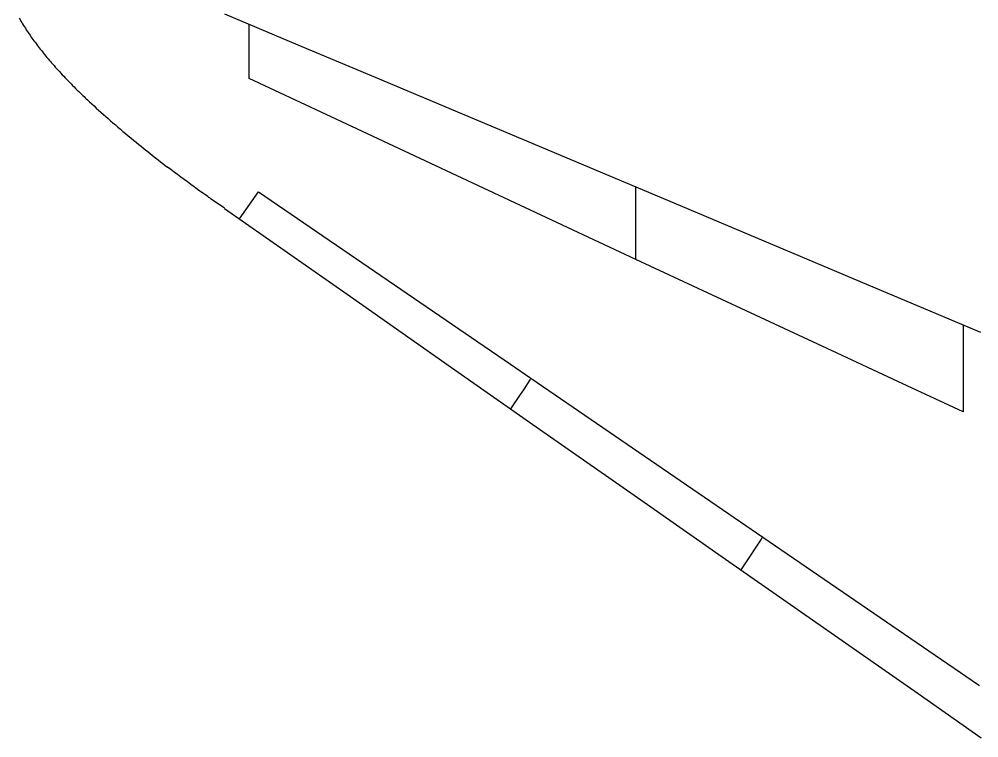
# Model space of a CAD drawing. Header units: millimetres. Extents: x -1718 to 143559, y -78490 to 15626.
# Drawn here: x 79295 to 90884, y -43459 to -34789 of the extents above; entities that cross this region are included whole.
import ezdxf

# ---------------------------------------------------------------- set-up
doc = ezdxf.new("R2010")
doc.units = ezdxf.units.MM
doc.header["$MEASUREMENT"] = 0
doc.layers.get('0').update_dxf_attribs({"linetype": 'CONTINUOUS'})

msp = doc.modelspace()

# ---------------------------------------------------------------- linework, layer by layer
at = {"color": 7, "ltscale": 0.03937}
for p, q in [((82187, -36870), (85229, -38953)), ((85229, -38953), (85476, -39122)), ((85476, -39122), (88006, -40854)), ((88006, -40854), (88274, -41037)), ((88274, -41037), (90881, -42822))]:
    msp.add_line(p, q, dxfattribs=at)
at = {"color": 7, "ltscale": 0.000521596}
msp.add_line((81954, -37197), (81954, -37197), dxfattribs=at)
at = {"color": 7, "ltscale": 0.008249}
msp.add_line((88162, -41204), (88166, -41197), dxfattribs=at)
at = {"color": 7, "ltscale": 0.008235}
msp.add_line((88166, -41197), (88162, -41204), dxfattribs=at)
at = {"color": 7, "ltscale": 0.015487}
msp.add_line((90881, -42822), (90894, -42831), dxfattribs=at)
at = {"color": 7, "ltscale": 0.03937}
for points in [[(81774, -34724), (82660, -35097), (83546, -35470), (85373, -36238), (87199, -37006), (89633, -38030), (90905, -38565)], [(79295, -34777), (79306, -34794), (79316, -34812), (79326, -34829), (79337, -34846), (79348, -34864), (79359, -34881), (79370, -34898), (79381, -34915), (79392, -34932), (79403, -34949), (79415, -34966), (79427, -34983), (79438, -35000), (79450, -35016), (79462, -35033), (79474, -35050), (79487, -35067), (79499, -35083), (79512, -35100), (79524, -35117), (79537, -35133), (79550, -35150), (79563, -35166), (79576, -35183), (79590, -35200), (79603, -35216), (79617, -35233), (79630, -35249), (79644, -35266), (79659, -35282), (79673, -35299), (79687, -35316), (79702, -35333), (79717, -35349), (79731, -35366), (79748, -35384), (79765, -35403), (79782, -35421), (79798, -35440), (79816, -35458), (79833, -35477), (79850, -35495), (79868, -35513), (79886, -35532), (79904, -35550), (79922, -35569), (79940, -35587), (79959, -35606), (79977, -35624), (79996, -35643), (80015, -35661), (80032, -35678), (80049, -35694), (80066, -35711), (80079, -35723), (80092, -35736), (80105, -35748), (80119, -35761), (80132, -35774), (80145, -35786), (80172, -35811), (80200, -35836), (80227, -35861), (80255, -35887), (80283, -35912), (80312, -35937), (80340, -35963), (80369, -35988), (80398, -36014), (80428, -36040), (80458, -36065), (80488, -36091), (80518, -36117), (80549, -36143), (80580, -36169), (80611, -36195), (80643, -36221), (80675, -36247), (80707, -36273), (80739, -36300), (80772, -36326), (80805, -36353), (80838, -36379), (80872, -36406), (80906, -36433), (80940, -36460), (80975, -36487), (81003, -36509), (81031, -36530), (81060, -36552), (81088, -36574)], [(82072, -35504), (82072, -34938), (82072, -34853)], [(86743, -37690), (83314, -36085), (82072, -35504)], [(81573, -36930), (81532, -36901), (81490, -36871), (81449, -36842), (81408, -36812), (81368, -36782), (81327, -36753), (81287, -36723), (81247, -36693), (81207, -36664), (81167, -36634), (81128, -36604), (81088, -36574)], [(86743, -37690), (86743, -37063), (86743, -36964), (86743, -36872), (86743, -36820)], [(81774, -37070), (81673, -37001), (81655, -36988), (81614, -36959), (81596, -36946), (81587, -36940), (81580, -36935), (81573, -36930)], [(81954, -37197), (82109, -36980), (82187, -36870)], [(81774, -37071), (83296, -38136), (84437, -38935), (85579, -39734), (86721, -40532), (87864, -41331), (89007, -42129), (90150, -42927), (90912, -43459)], [(90694, -39527), (89904, -39160), (89113, -38792), (86743, -37690)], [(90694, -38483), (90694, -38564), (90694, -38693), (90694, -38975), (90694, -39527)], [(85463, -39142), (85384, -39259), (85345, -39317), (85230, -39489)], [(85476, -39122), (85471, -39129), (85467, -39136), (85463, -39142)], [(88257, -41062), (88182, -41173), (88146, -41228), (88009, -41432)], [(88274, -41037), (88272, -41039), (88267, -41047), (88261, -41055), (88257, -41062)]]:
    msp.add_lwpolyline(points, dxfattribs=at)

doc.saveas('drawing.dxf')
